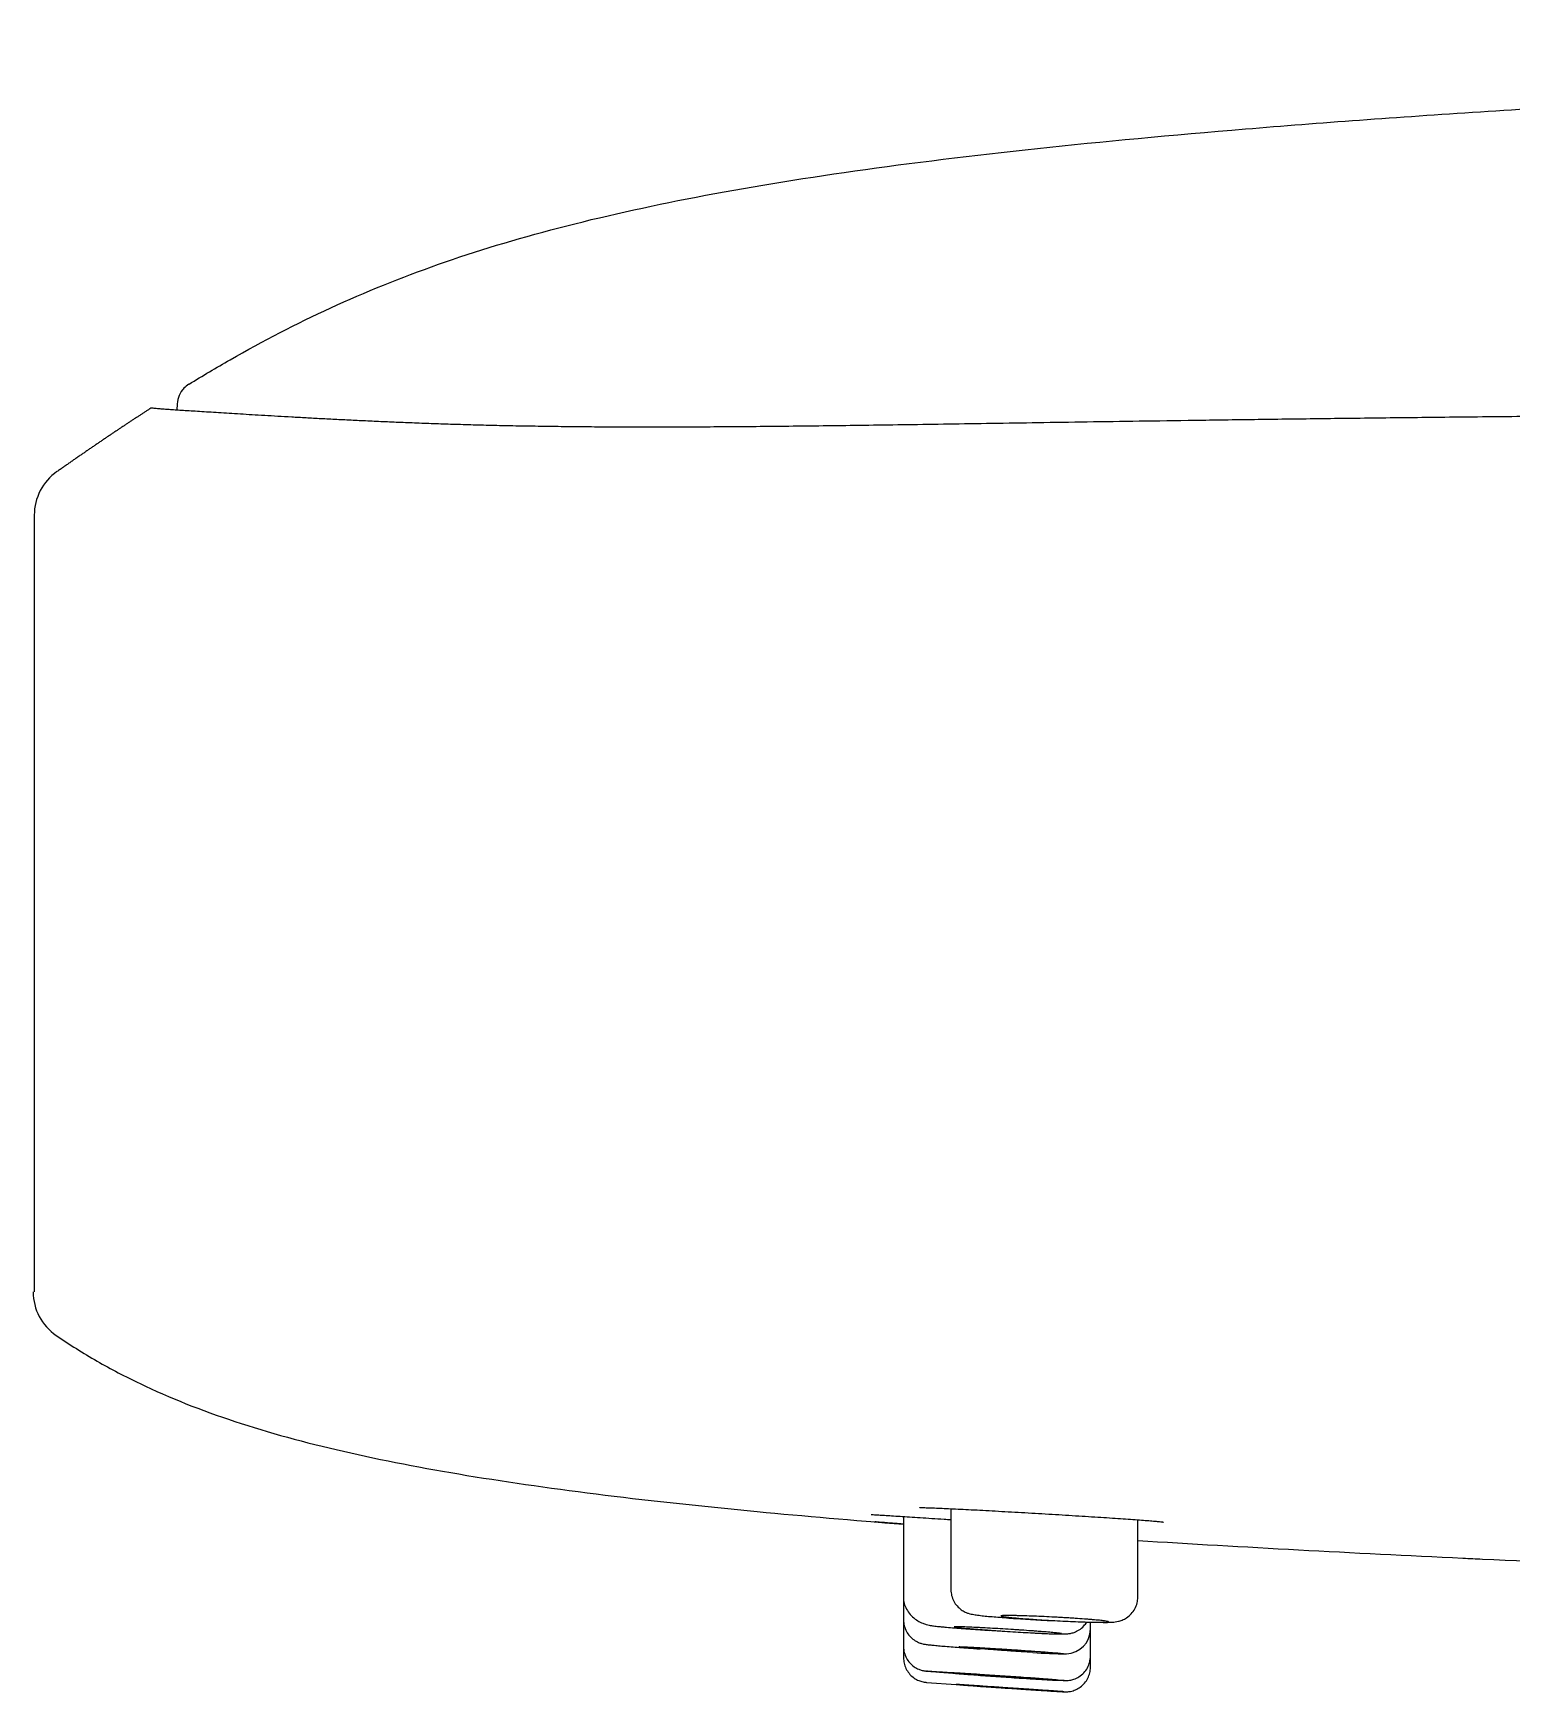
# Model space of a CAD drawing. Header units: millimetres. Extents: x 863 to 5283, y 810 to 2397.
# Drawn here: x 1746.658 to 1749.662, y 1464.826 to 1468.196 of the extents above; entities that cross this region are included whole.
import ezdxf

# ---------------------------------------------------------------- set-up
doc = ezdxf.new("R2010")
doc.units = ezdxf.units.MM
doc.layers.add('Wbudowane', color=175, linetype='Continuous')

# ---------------------------------------------------------------- blocks, each defined once
blk = doc.blocks.new('Z$W@#14502')
for p, q in [((28.3405, 163.364), (28.3398, 163.3514)), ((28.05, 163.1379), (28.05, 162.7538)), ((28.05, 163.1379), (28.05, 163.1379)), ((28.0499, 162.7538), (28.0499, 161.5597)), ((29.9127, 161.1192), (29.9127, 160.9547)), ((29.8164, 161.1032), (29.8164, 160.9329)), ((30.2924, 160.9394), (30.2924, 161.0966)), ((29.8164, 160.9329), (29.8164, 160.8934)), ((29.8164, 160.8934), (29.8164, 160.839)), ((30.1961, 160.8744), (30.1961, 160.8885)), ((30.1961, 160.8198), (30.1961, 160.8744)), ((29.8164, 160.839), (29.8164, 160.8161)), ((30.1961, 160.797), (30.1961, 160.8198)), ((29.8629, 160.7662), (29.9231, 160.7619))]:
    blk.add_line(p, q)
for centre, radius, start, end in [((28.3905, 163.3616), 0.05, 121.5005, 136.8087), ((28.3906, 163.3614), 0.0502, 136.1477, 176.9743), ((28.3906, 163.3614), 0.0502, 136.6693, 142.5036), ((28.29, 163.3457), 0.01, 67.5192, 122.9033), ((28.1584, 163.1378), 0.1085, 125.0307, 179.9368), ((28.1551, 161.5598), 0.1074, 180.0648, 235.5874), ((38.6013, 353.9571), 193.0904, 267.741706, 267.961647), ((30.146, 160.8744), 0.0501, 271.6674, 359.9791), ((30.1461, 161.6176), 0.7933, 265.1561, 270.103)]:
    blk.add_arc(centre, radius, start, end)
for points, knots in [([(28.4481, 163.4538), (28.5153, 163.4923), (28.6501, 163.5623), (28.8669, 163.6501), (29.1097, 163.7238), (29.388, 163.7859), (29.7094, 163.8388), (30.0797, 163.8842), (30.5025, 163.9237), (30.8205, 163.9469), (31.1566, 163.9687), (31.3337, 163.979), (31.7051, 163.9983), (32.0939, 164.0164), (32.7266, 164.0404), (33.4058, 164.0613), (34.128, 164.0795), (34.8896, 164.0949), (35.6861, 164.1077), (36.2373, 164.1145), (36.5172, 164.1175)], [0, 0, 0, 0, 0.0625, 0.125, 0.1875, 0.25, 0.3125, 0.375, 0.4375, 0.5, 0.5, 0.5625, 0.5625, 0.625, 0.6875, 0.75, 0.8125, 0.875, 0.9375, 1, 1, 1, 1]), ([(40.55, 163.3557), (39.7034, 163.3557), (38.6342, 163.3554), (37.0544, 163.355), (36.1022, 163.3545), (35.3325, 163.3539), (34.7273, 163.3532), (34.2064, 163.3525), (33.7605, 163.3517), (33.3639, 163.3508), (33.0114, 163.3498), (32.693, 163.3487), (32.4051, 163.3476), (32.1434, 163.3463), (31.9048, 163.3449), (31.6862, 163.3435), (31.4848, 163.342), (31.2989, 163.3405), (31.1265, 163.3389), (30.9662, 163.3373), (30.817, 163.3356), (30.6776, 163.334), (30.5472, 163.3323), (30.4252, 163.3306), (30.3109, 163.329), (30.2037, 163.3274), (30.1031, 163.3258), (30.0085, 163.3244), (29.9194, 163.323), (29.8353, 163.3217), (29.7559, 163.3206), (29.6807, 163.3196), (29.6094, 163.3187), (29.5415, 163.318), (29.477, 163.3175), (29.4154, 163.3171), (29.3565, 163.3168), (29.3001, 163.3168), (29.2461, 163.3168), (29.1942, 163.3171), (29.1443, 163.3175), (29.0964, 163.3181), (29.0501, 163.3188), (29.0054, 163.3196), (28.9622, 163.3206), (28.9205, 163.3218), (28.8801, 163.323), (28.841, 163.3244), (28.8032, 163.3259), (28.7666, 163.3274), (28.7311, 163.329), (28.6968, 163.3306), (28.6638, 163.3323), (28.6319, 163.3339), (28.6013, 163.3356), (28.5719, 163.3372), (28.5439, 163.3388), (28.5172, 163.3404), (28.4917, 163.3419), (28.4676, 163.3434), (28.4449, 163.3448), (28.4235, 163.3461), (28.4035, 163.3474), (28.3849, 163.3486), (28.3677, 163.3496), (28.3522, 163.3506), (28.3383, 163.3515), (28.3261, 163.3523), (28.3156, 163.353), (28.3068, 163.3537), (28.2998, 163.3543), (28.2948, 163.3548), (28.2929, 163.355), (28.2926, 163.3551), (28.2926, 163.3551)], [0, 0, 0, 0, 0.113949, 0.17732, 0.22324, 0.259479, 0.288937, 0.314088, 0.335962, 0.355319, 0.372656, 0.388298, 0.402484, 0.415393, 0.427139, 0.43796, 0.447933, 0.457168, 0.465753, 0.473765, 0.481258, 0.488284, 0.494903, 0.501132, 0.507022, 0.512579, 0.517862, 0.522887, 0.527687, 0.532287, 0.536712, 0.54099, 0.545144, 0.549196, 0.553167, 0.557079, 0.560953, 0.564805, 0.56866, 0.57253, 0.576434, 0.5804, 0.584444, 0.588589, 0.592859, 0.597274, 0.601855, 0.60663, 0.611631, 0.616871, 0.622404, 0.628238, 0.63443, 0.64098, 0.647944, 0.655357, 0.663268, 0.671757, 0.680838, 0.690664, 0.701283, 0.712825, 0.725427, 0.739297, 0.754495, 0.77128, 0.789931, 0.810881, 0.834627, 0.862383, 0.895865, 0.936149, 0.983234, 1, 1, 1, 1]), ([(28.0945, 161.4712), (28.1216, 161.4527), (28.1491, 161.4354), (28.2058, 161.4029), (28.2349, 161.3876), (28.3251, 161.3444), (28.389, 161.3191), (28.5264, 161.2738), (28.5998, 161.2538), (28.7569, 161.2177), (28.8405, 161.2016), (29.0179, 161.1722), (29.1116, 161.159), (29.3085, 161.1347), (29.4117, 161.1237), (29.615, 161.1042), (29.7143, 161.0957), (29.8164, 161.0876)], [0, 0, 0, 0, 0.072502, 0.072502, 0.145014, 0.145014, 0.290039, 0.290039, 0.435064, 0.435064, 0.580089, 0.580089, 0.725114, 0.725114, 0.870139, 0.870139, 1, 1, 1, 1]), ([(29.8487, 161.1212), (29.8487, 161.1212), (29.849, 161.1212), (29.8513, 161.1213), (29.8574, 161.1213), (29.8668, 161.1211), (29.8792, 161.1206), (29.8943, 161.12), (29.912, 161.1192), (29.9319, 161.1182), (29.9538, 161.1171), (29.9775, 161.1159), (30.0027, 161.1145), (30.029, 161.113), (30.0561, 161.1115), (30.0837, 161.1099), (30.1114, 161.1082), (30.139, 161.1066), (30.1661, 161.1049), (30.1923, 161.1033), (30.2174, 161.1017), (30.241, 161.1002), (30.2628, 161.0987), (30.2827, 161.0973), (30.3002, 161.096), (30.3152, 161.0948), (30.3274, 161.0938), (30.3366, 161.0929), (30.3404, 161.0924), (30.3421, 161.0922)], [0, 0, 0, 0, 0.0068272, 0.036763, 0.0726291, 0.1104007, 0.1488475, 0.1875633, 0.2263275, 0.2652941, 0.3042665, 0.3432597, 0.382332, 0.4213993, 0.4604968, 0.4995481, 0.5386839, 0.5777616, 0.6168759, 0.6559731, 0.6949983, 0.7340716, 0.7731027, 0.8120644, 0.8509078, 0.8897535, 0.9282055, 0.9661472, 1, 1, 1, 1]), ([(29.7503, 161.1072), (29.7503, 161.1072), (29.7504, 161.1072), (29.7519, 161.1071), (29.7571, 161.1069), (29.7657, 161.1064), (29.7774, 161.1057), (29.7918, 161.1048), (29.8089, 161.1037), (29.8283, 161.1024), (29.85, 161.101), (29.8734, 161.0995), (29.8946, 161.0981), (29.908, 161.0972), (29.9127, 161.0969)], [0, 0, 0, 0, 0.00179, 0.074477, 0.166589, 0.262576, 0.359779, 0.457438, 0.555033, 0.653019, 0.751057, 0.849114, 0.947163, 1, 1, 1, 1]), ([(29.757, 161.0926), (29.7576, 161.0925), (29.7582, 161.0925), (29.7612, 161.0922), (29.7667, 161.0918), (29.7738, 161.0912), (29.7797, 161.0908), (29.7817, 161.0906), (29.786, 161.0903), (29.7882, 161.0901), (29.7983, 161.0893), (29.8069, 161.0886), (29.8164, 161.0879)], [0, 0, 0, 0, 0.0499572, 0.0499572, 0.2530474, 0.4561375, 0.4561375, 0.5576825, 0.5576825, 0.6592276, 0.6592276, 1, 1, 1, 1]), ([(29.8164, 161.0877), (29.8126, 161.088), (29.8089, 161.0883), (29.8027, 161.0888), (29.8001, 161.089), (29.7952, 161.0894), (29.7928, 161.0896), (29.7813, 161.0905), (29.7735, 161.0912), (29.7656, 161.0918), (29.7641, 161.0919), (29.7613, 161.0922), (29.7601, 161.0923), (29.7589, 161.0924)], [0, 0, 0, 0, 0.145076, 0.145076, 0.25274, 0.25274, 0.360403, 0.360403, 0.791057, 0.791057, 0.898721, 0.898721, 1, 1, 1, 1]), ([(30.3421, 161.0922), (30.3421, 161.0922), (30.3423, 161.0922), (30.3426, 161.0921), (30.3429, 161.0921), (30.3432, 161.092), (30.3434, 161.092), (30.3437, 161.092), (30.3439, 161.0919), (30.3441, 161.0919), (30.3443, 161.0919), (30.3444, 161.0919), (30.3445, 161.0918), (30.3446, 161.0918), (30.3447, 161.0918), (30.3448, 161.0918), (30.3448, 161.0918), (30.3448, 161.0918), (30.3448, 161.0918), (30.3448, 161.0918)], [0, 0, 0, 0, 0.0426974, 0.114228, 0.1849173, 0.2545867, 0.3231542, 0.390533, 0.4566314, 0.5213545, 0.584605, 0.6462858, 0.7063021, 0.7645643, 0.8209903, 0.8755086, 0.9280611, 0.9786049, 1, 1, 1, 1]), ([(30.2924, 161.0545), (30.507, 161.0412), (30.7289, 161.0294), (30.9663, 161.018), (30.9795, 161.0174), (30.9927, 161.0167)], [0, 0, 0, 0, 0.9445588, 0.9445588, 1, 1, 1, 1]), ([(29.9127, 160.9547), (29.9127, 160.9502), (29.9137, 160.9428), (29.918, 160.9309), (29.9249, 160.9213), (29.9331, 160.9138), (29.9414, 160.909), (29.9489, 160.9062), (29.9563, 160.9044), (29.9637, 160.9032), (29.9751, 160.9018), (29.9886, 160.9004), (30.0038, 160.8991), (30.0207, 160.8977), (30.0393, 160.8963), (30.0591, 160.895), (30.0797, 160.8937), (30.0988, 160.8926), (30.1108, 160.892), (30.1158, 160.8917)], [0, 0, 0, 0, 0.0416, 0.083571, 0.124928, 0.164295, 0.198541, 0.228641, 0.266089, 0.35301, 0.438153, 0.514008, 0.587501, 0.660342, 0.732595, 0.804679, 0.876656, 0.948588, 1, 1, 1, 1]), ([(29.8164, 160.9329), (29.8171, 160.9285), (29.8193, 160.921), (29.8255, 160.909), (29.8343, 160.899), (29.8446, 160.8912), (29.8546, 160.8863), (29.8633, 160.8835), (29.8709, 160.8819), (29.8773, 160.881), (29.8855, 160.88), (29.8915, 160.8794), (29.8928, 160.8792)], [0, 0, 0, 0, 0.092787, 0.189185, 0.284279, 0.375944, 0.455593, 0.517907, 0.585538, 0.747202, 0.944539, 1, 1, 1, 1]), ([(30.2188, 160.8882), (30.2209, 160.8881), (30.2274, 160.8881), (30.2368, 160.8883), (30.2441, 160.8887), (30.2523, 160.89), (30.2609, 160.8925), (30.2704, 160.8973), (30.2796, 160.9052), (30.287, 160.9154), (30.2914, 160.9275), (30.2924, 160.9351), (30.2924, 160.9394)], [0, 0, 0, 0, 0.07564, 0.251425, 0.422935, 0.500296, 0.568286, 0.646437, 0.735625, 0.825817, 0.91516, 1, 1, 1, 1]), ([(29.8164, 160.8934), (29.8164, 160.8889), (29.8174, 160.8814), (29.8218, 160.8695), (29.8287, 160.8599), (29.8373, 160.8522), (29.8458, 160.8475), (29.8533, 160.8449), (29.8589, 160.8438), (29.8634, 160.8431), (29.8703, 160.8423), (29.8812, 160.8413), (29.8938, 160.8401), (29.9085, 160.8389), (29.9252, 160.8376), (29.9436, 160.8362), (29.9596, 160.835), (29.9693, 160.8343), (29.9723, 160.8341)], [0, 0, 0, 0, 0.049035, 0.097613, 0.145559, 0.192243, 0.233608, 0.263551, 0.291903, 0.348295, 0.456701, 0.544225, 0.628844, 0.71275, 0.796334, 0.879647, 0.963036, 1, 1, 1, 1]), ([(29.8928, 160.8792), (29.8952, 160.879), (29.9023, 160.8784), (29.9156, 160.8772), (29.9333, 160.8758), (29.9525, 160.8744), (29.9717, 160.873), (29.9845, 160.8722), (29.9904, 160.8718)], [0, 0, 0, 0, 0.096514, 0.284216, 0.470969, 0.657354, 0.84366, 1, 1, 1, 1]), ([(30.0184, 160.8747), (30.0256, 160.8743), (30.0327, 160.8738), (30.0434, 160.8732), (30.0469, 160.8729), (30.0539, 160.8725), (30.0574, 160.8722), (30.0677, 160.8715), (30.0742, 160.871), (30.0836, 160.8704), (30.0867, 160.8701), (30.0927, 160.8697), (30.0955, 160.8694), (30.1038, 160.8688), (30.1088, 160.8684), (30.1156, 160.8678), (30.1177, 160.8676), (30.1216, 160.8672), (30.1253, 160.8669), (30.1283, 160.8665), (30.131, 160.8662), (30.1322, 160.8661), (30.1352, 160.8657), (30.1366, 160.8655), (30.1376, 160.8652), (30.1377, 160.8651), (30.1377, 160.8649), (30.1375, 160.8649), (30.1364, 160.8647), (30.1349, 160.8647), (30.1318, 160.8647), (30.1305, 160.8647), (30.1277, 160.8647), (30.1262, 160.8647), (30.1211, 160.8649), (30.1171, 160.865), (30.1078, 160.8653), (30.1027, 160.8656), (30.0944, 160.8659), (30.0915, 160.8661), (30.0855, 160.8664), (30.0824, 160.8665), (30.0729, 160.867), (30.0663, 160.8674), (30.0526, 160.8682), (30.0455, 160.8686), (30.0313, 160.8695), (30.0241, 160.87), (30.0134, 160.8707), (30.0099, 160.8709), (30.0028, 160.8714), (29.9959, 160.8719), (29.9893, 160.8724), (29.9827, 160.8729), (29.9794, 160.8731), (29.9699, 160.8738), (29.964, 160.8743), (29.9558, 160.875), (29.9532, 160.8752), (29.9481, 160.8756), (29.9457, 160.8758), (29.939, 160.8764), (29.935, 160.8768), (29.93, 160.8773), (29.9285, 160.8775), (29.9258, 160.8778), (29.9246, 160.8779), (29.9215, 160.8783), (29.9202, 160.8786), (29.9192, 160.8788), (29.919, 160.8789), (29.9191, 160.879), (29.9194, 160.8792), (29.9205, 160.8792), (29.922, 160.8793), (29.9229, 160.8793), (29.9261, 160.8793), (29.9288, 160.8792), (29.9356, 160.879), (29.9397, 160.8789), (29.9489, 160.8785), (29.9539, 160.8783), (29.9623, 160.8779), (29.9652, 160.8777), (29.9712, 160.8774), (29.9743, 160.8773), (29.9837, 160.8768), (29.9904, 160.8764), (30.0042, 160.8756), (30.0112, 160.8752), (30.0184, 160.8747)], [0, 0, 0, 0, 0.03125, 0.03125, 0.046875, 0.046875, 0.0625, 0.0625, 0.09375, 0.09375, 0.109375, 0.109375, 0.125, 0.125, 0.15625, 0.15625, 0.171875, 0.171875, 0.1875, 0.203125, 0.203125, 0.21875, 0.21875, 0.25, 0.25, 0.265625, 0.265625, 0.28125, 0.28125, 0.3125, 0.3125, 0.328125, 0.328125, 0.34375, 0.34375, 0.375, 0.375, 0.40625, 0.40625, 0.421875, 0.421875, 0.4375, 0.4375, 0.46875, 0.46875, 0.5, 0.5, 0.53125, 0.53125, 0.546875, 0.546875, 0.5625, 0.578125, 0.578125, 0.59375, 0.59375, 0.625, 0.625, 0.640625, 0.640625, 0.65625, 0.65625, 0.6875, 0.6875, 0.703125, 0.703125, 0.71875, 0.71875, 0.75, 0.75, 0.765625, 0.765625, 0.78125, 0.796875, 0.796875, 0.8125, 0.8125, 0.84375, 0.84375, 0.875, 0.875, 0.90625, 0.90625, 0.921875, 0.921875, 0.9375, 0.9375, 0.96875, 0.96875, 1, 1, 1, 1]), ([(30.1455, 160.8905), (30.1384, 160.8909), (30.1313, 160.8912), (30.1206, 160.8918), (30.117, 160.892), (30.1099, 160.8924), (30.1063, 160.8926), (30.0958, 160.8933), (30.0889, 160.8937), (30.079, 160.8944), (30.0758, 160.8946), (30.0694, 160.8951), (30.0663, 160.8953), (30.0574, 160.896), (30.0519, 160.8965), (30.0442, 160.8971), (30.0418, 160.8973), (30.0372, 160.8978), (30.033, 160.8982), (30.0293, 160.8986), (30.0259, 160.899), (30.0243, 160.8992), (30.0201, 160.8997), (30.018, 160.9), (30.0159, 160.9005), (30.0153, 160.9006), (30.0146, 160.9009), (30.0144, 160.901), (30.0144, 160.9013), (30.015, 160.9015), (30.0171, 160.9017), (30.0179, 160.9018), (30.02, 160.9019), (30.0212, 160.9019), (30.0252, 160.902), (30.0285, 160.902), (30.0365, 160.902), (30.041, 160.9019), (30.0486, 160.9017), (30.0512, 160.9017), (30.0567, 160.9015), (30.0596, 160.9014), (30.0686, 160.9011), (30.0748, 160.9009), (30.088, 160.9004), (30.095, 160.9001), (30.109, 160.8994), (30.116, 160.8991), (30.1268, 160.8985), (30.1304, 160.8983), (30.1376, 160.8979), (30.1446, 160.8975), (30.1515, 160.8971), (30.1584, 160.8966), (30.1618, 160.8964), (30.1718, 160.8957), (30.1781, 160.8953), (30.187, 160.8946), (30.1899, 160.8944), (30.1954, 160.894), (30.1981, 160.8937), (30.2057, 160.8931), (30.2103, 160.8927), (30.2163, 160.8921), (30.2182, 160.8919), (30.2216, 160.8915), (30.2231, 160.8913), (30.2273, 160.8907), (30.2294, 160.8904), (30.2316, 160.8899), (30.2321, 160.8898), (30.2329, 160.8895), (30.2332, 160.8892), (30.2329, 160.889), (30.2323, 160.8888), (30.2318, 160.8887), (30.2297, 160.8885), (30.2277, 160.8884), (30.2223, 160.8882), (30.2189, 160.8882), (30.211, 160.8883), (30.2065, 160.8883), (30.1989, 160.8885), (30.1963, 160.8885), (30.1907, 160.8887), (30.1879, 160.8888), (30.179, 160.8891), (30.1727, 160.8893), (30.1594, 160.8899), (30.1525, 160.8902), (30.1455, 160.8905)], [0, 0, 0, 0, 0.03125, 0.03125, 0.046875, 0.046875, 0.0625, 0.0625, 0.09375, 0.09375, 0.109375, 0.109375, 0.125, 0.125, 0.15625, 0.15625, 0.171875, 0.171875, 0.1875, 0.203125, 0.203125, 0.21875, 0.21875, 0.25, 0.25, 0.265625, 0.265625, 0.28125, 0.28125, 0.3125, 0.3125, 0.328125, 0.328125, 0.34375, 0.34375, 0.375, 0.375, 0.40625, 0.40625, 0.421875, 0.421875, 0.4375, 0.4375, 0.46875, 0.46875, 0.5, 0.5, 0.53125, 0.53125, 0.546875, 0.546875, 0.5625, 0.578125, 0.578125, 0.59375, 0.59375, 0.625, 0.625, 0.640625, 0.640625, 0.65625, 0.65625, 0.6875, 0.6875, 0.703125, 0.703125, 0.71875, 0.71875, 0.75, 0.75, 0.765625, 0.765625, 0.78125, 0.796875, 0.796875, 0.8125, 0.8125, 0.84375, 0.84375, 0.875, 0.875, 0.90625, 0.90625, 0.921875, 0.921875, 0.9375, 0.9375, 0.96875, 0.96875, 1, 1, 1, 1]), ([(30.1371, 160.8645), (30.1392, 160.8645), (30.1433, 160.8646), (30.1479, 160.8647), (30.155, 160.8655), (30.1638, 160.8678), (30.1736, 160.8725), (30.1824, 160.88), (30.187, 160.8859), (30.1887, 160.8887)], [0, 0, 0, 0, 0.184124, 0.390771, 0.494544, 0.597512, 0.73452, 0.885272, 1, 1, 1, 1]), ([(29.8164, 160.839), (29.8164, 160.8345), (29.8174, 160.8271), (29.8218, 160.8153), (29.8286, 160.8056), (29.8374, 160.7977), (29.8461, 160.793), (29.8538, 160.7905), (29.8592, 160.7894), (29.8613, 160.7892), (29.863, 160.789), (29.8638, 160.7889)], [0, 0, 0, 0, 0.132664, 0.265209, 0.396095, 0.524246, 0.642226, 0.724627, 0.789316, 0.901398, 1, 1, 1, 1]), ([(30.0791, 160.8271), (30.0689, 160.8277), (30.0584, 160.8284), (30.0448, 160.8293), (30.0421, 160.8294), (30.0366, 160.8298), (30.0339, 160.83), (30.0258, 160.8306), (30.0205, 160.8309), (30.0099, 160.8317), (30.0046, 160.8321), (29.9944, 160.8328), (29.9895, 160.8332), (29.9825, 160.8337), (29.9802, 160.8339), (29.9756, 160.8342), (29.9734, 160.8344), (29.9669, 160.8349), (29.9589, 160.8356), (29.952, 160.8361), (29.9457, 160.8367), (29.9429, 160.8369), (29.938, 160.8374), (29.9359, 160.8376), (29.9334, 160.8379), (29.9326, 160.838), (29.9313, 160.8381), (29.9308, 160.8382), (29.9294, 160.8384), (29.9289, 160.8385), (29.9287, 160.8386), (29.929, 160.8387), (29.9304, 160.8387), (29.9316, 160.8387), (29.9338, 160.8387), (29.9346, 160.8386), (29.9365, 160.8386), (29.9376, 160.8385), (29.9433, 160.8383), (29.9492, 160.838), (29.9583, 160.8375), (29.9602, 160.8374), (29.9641, 160.8372), (29.9661, 160.8371), (29.9724, 160.8367), (29.9768, 160.8365), (29.986, 160.8359), (29.991, 160.8356), (30.001, 160.835), (30.0061, 160.8347), (30.014, 160.8342), (30.0166, 160.834), (30.022, 160.8336), (30.0247, 160.8335), (30.0328, 160.8329), (30.0382, 160.8326), (30.049, 160.8319), (30.0544, 160.8315), (30.0651, 160.8308), (30.0756, 160.83), (30.0854, 160.8293), (30.0926, 160.8288), (30.095, 160.8286), (30.0996, 160.8283), (30.1018, 160.8281), (30.1083, 160.8276), (30.1123, 160.8273), (30.1199, 160.8267), (30.1235, 160.8264), (30.1299, 160.8259), (30.1327, 160.8256), (30.1377, 160.8252), (30.1399, 160.825), (30.1416, 160.8248)], [0, 0, 0, 0, 0.0625, 0.0625, 0.078125, 0.078125, 0.09375, 0.09375, 0.125, 0.125, 0.15625, 0.15625, 0.1875, 0.1875, 0.203125, 0.203125, 0.21875, 0.21875, 0.25, 0.28125, 0.28125, 0.3125, 0.3125, 0.34375, 0.34375, 0.359375, 0.359375, 0.375, 0.375, 0.40625, 0.40625, 0.4375, 0.4375, 0.46875, 0.46875, 0.484375, 0.484375, 0.5, 0.5, 0.5625, 0.5625, 0.578125, 0.578125, 0.59375, 0.59375, 0.625, 0.625, 0.65625, 0.65625, 0.6875, 0.6875, 0.703125, 0.703125, 0.71875, 0.71875, 0.75, 0.75, 0.78125, 0.78125, 0.8125, 0.84375, 0.84375, 0.859375, 0.859375, 0.875, 0.875, 0.90625, 0.90625, 0.9375, 0.9375, 0.96875, 0.96875, 1, 1, 1, 1]), ([(29.8164, 160.8161), (29.8164, 160.8122), (29.8172, 160.8052), (29.8209, 160.7941), (29.8272, 160.7845), (29.8353, 160.7764), (29.8445, 160.7709), (29.8523, 160.7679), (29.8588, 160.7667), (29.8614, 160.7664), (29.8624, 160.7663), (29.8629, 160.7662)], [0, 0, 0, 0, 0.127868, 0.264887, 0.400357, 0.533717, 0.66322, 0.774093, 0.834495, 0.890243, 1, 1, 1, 1]), ([(30.1413, 160.7698), (30.1426, 160.7697), (30.1446, 160.7697), (30.1479, 160.7697), (30.1546, 160.7703), (30.1635, 160.7725), (30.1736, 160.7773), (30.1831, 160.7854), (30.1906, 160.7956), (30.1951, 160.8077), (30.1961, 160.8153), (30.1961, 160.8198)], [0, 0, 0, 0, 0.146443, 0.227334, 0.291703, 0.385302, 0.498632, 0.626915, 0.753308, 0.878162, 1, 1, 1, 1]), ([(30.0181, 160.7792), (30.009, 160.7799), (29.9905, 160.7811), (29.9634, 160.783), (29.9378, 160.7847), (29.9147, 160.7862), (29.8949, 160.7874), (29.8793, 160.7884), (29.8683, 160.789), (29.8627, 160.7892), (29.8623, 160.789), (29.8675, 160.7884), (29.8778, 160.7875), (29.893, 160.7863), (29.9123, 160.7847), (29.9352, 160.783), (29.9605, 160.7811), (29.9876, 160.7792), (30.0152, 160.7773), (30.0422, 160.7755), (30.0679, 160.7738), (30.091, 160.7724), (30.1108, 160.7712), (30.1263, 160.7704), (30.1373, 160.7699), (30.1429, 160.7697), (30.1433, 160.7699), (30.1382, 160.7705), (30.1279, 160.7713), (30.1128, 160.7725), (30.0935, 160.774), (30.0706, 160.7756), (30.0453, 160.7774), (30.0272, 160.7786), (30.0181, 160.7792)], [0, 0, 0, 0, 0.031316, 0.06264, 0.093854, 0.125075, 0.156307, 0.187547, 0.218794, 0.250075, 0.281285, 0.312559, 0.343744, 0.375001, 0.406279, 0.437616, 0.46886, 0.500142, 0.53137, 0.562614, 0.593828, 0.625049, 0.656253, 0.687471, 0.718671, 0.749909, 0.781119, 0.812392, 0.843625, 0.874925, 0.906136, 0.937405, 0.968688, 1, 1, 1, 1]), ([(30.0124, 160.7794), (30.0196, 160.7789), (30.0268, 160.7784), (30.0374, 160.7777), (30.0409, 160.7774), (30.0479, 160.777), (30.0514, 160.7767), (30.0616, 160.776), (30.0681, 160.7755), (30.0775, 160.7749), (30.0806, 160.7747), (30.0865, 160.7742), (30.0893, 160.774), (30.0975, 160.7734), (30.1025, 160.7731), (30.1092, 160.7726), (30.1113, 160.7724), (30.1152, 160.7721), (30.1187, 160.7718), (30.1217, 160.7716), (30.1243, 160.7713), (30.1255, 160.7712), (30.1285, 160.7709), (30.1297, 160.7708), (30.1306, 160.7707), (30.1307, 160.7706), (30.1306, 160.7706), (30.1304, 160.7706), (30.1292, 160.7705), (30.1277, 160.7706), (30.1244, 160.7707), (30.1231, 160.7708), (30.1202, 160.7709), (30.1186, 160.771), (30.1134, 160.7713), (30.1094, 160.7715), (30.1, 160.772), (30.0949, 160.7723), (30.0865, 160.7728), (30.0836, 160.773), (30.0776, 160.7734), (30.0745, 160.7736), (30.0649, 160.7742), (30.0583, 160.7746), (30.0445, 160.7755), (30.0374, 160.776), (30.0232, 160.7769), (30.0161, 160.7774), (30.0054, 160.7782), (30.0018, 160.7784), (29.9948, 160.7789), (29.9879, 160.7794), (29.9813, 160.7799), (29.9747, 160.7804), (29.9715, 160.7806), (29.962, 160.7813), (29.9562, 160.7818), (29.948, 160.7824), (29.9454, 160.7826), (29.9404, 160.783), (29.938, 160.7832), (29.9313, 160.7837), (29.9275, 160.784), (29.9225, 160.7844), (29.921, 160.7846), (29.9184, 160.7848), (29.9172, 160.7849), (29.9143, 160.7852), (29.913, 160.7853), (29.9121, 160.7855), (29.912, 160.7855), (29.9121, 160.7856), (29.9125, 160.7856), (29.9137, 160.7855), (29.9152, 160.7855), (29.9161, 160.7855), (29.9194, 160.7853), (29.9223, 160.7851), (29.9292, 160.7847), (29.9333, 160.7845), (29.9426, 160.7839), (29.9477, 160.7836), (29.9561, 160.7831), (29.9591, 160.7829), (29.9651, 160.7825), (29.9682, 160.7823), (29.9777, 160.7817), (29.9843, 160.7812), (29.9982, 160.7803), (30.0053, 160.7799), (30.0124, 160.7794)], [0, 0, 0, 0, 0.03125, 0.03125, 0.046875, 0.046875, 0.0625, 0.0625, 0.09375, 0.09375, 0.109375, 0.109375, 0.125, 0.125, 0.15625, 0.15625, 0.171875, 0.171875, 0.1875, 0.203125, 0.203125, 0.21875, 0.21875, 0.25, 0.25, 0.265625, 0.265625, 0.28125, 0.28125, 0.3125, 0.3125, 0.328125, 0.328125, 0.34375, 0.34375, 0.375, 0.375, 0.40625, 0.40625, 0.421875, 0.421875, 0.4375, 0.4375, 0.46875, 0.46875, 0.5, 0.5, 0.53125, 0.53125, 0.546875, 0.546875, 0.5625, 0.578125, 0.578125, 0.59375, 0.59375, 0.625, 0.625, 0.640625, 0.640625, 0.65625, 0.65625, 0.6875, 0.6875, 0.703125, 0.703125, 0.71875, 0.71875, 0.75, 0.75, 0.765625, 0.765625, 0.78125, 0.796875, 0.796875, 0.8125, 0.8125, 0.84375, 0.84375, 0.875, 0.875, 0.90625, 0.90625, 0.921875, 0.921875, 0.9375, 0.9375, 0.96875, 0.96875, 1, 1, 1, 1]), ([(30.1427, 160.7471), (30.143, 160.7471), (30.1437, 160.7471), (30.1446, 160.747), (30.1493, 160.747), (30.1569, 160.7479), (30.166, 160.7508), (30.176, 160.7563), (30.1846, 160.7644), (30.1913, 160.7743), (30.1953, 160.7858), (30.1961, 160.7929), (30.1961, 160.797)], [0, 0, 0, 0, 0.046544, 0.13812, 0.183791, 0.260291, 0.3736, 0.49345, 0.623413, 0.751287, 0.877728, 1, 1, 1, 1]), ([(30.1418, 160.7472), (30.1417, 160.7472), (30.1409, 160.7472), (30.1386, 160.7473), (30.1377, 160.7474), (30.1355, 160.7475), (30.1342, 160.7476), (30.13, 160.7478), (30.1265, 160.748), (30.1204, 160.7484), (30.1182, 160.7485), (30.1136, 160.7488), (30.1111, 160.749), (30.1034, 160.7494), (30.0979, 160.7498), (30.0888, 160.7504), (30.0857, 160.7506), (30.0793, 160.751), (30.0728, 160.7514), (30.0661, 160.7519), (30.0592, 160.7523), (30.0557, 160.7525), (30.0451, 160.7532), (30.038, 160.7537), (30.0273, 160.7544), (30.0238, 160.7547), (30.0166, 160.7552), (30.013, 160.7554), (30.0026, 160.7561), (29.9958, 160.7566), (29.9859, 160.7573), (29.9827, 160.7575), (29.9764, 160.758), (29.9734, 160.7582), (29.9646, 160.7588), (29.9591, 160.7592), (29.9491, 160.7599), (29.9446, 160.7603), (29.9388, 160.7607), (29.937, 160.7608), (29.9337, 160.7611), (29.9322, 160.7612), (29.9282, 160.7615), (29.9262, 160.7616), (29.9236, 160.7619), (29.923, 160.7619), (29.9232, 160.7619), (29.924, 160.7619), (29.9263, 160.7618), (29.9272, 160.7617), (29.9294, 160.7616), (29.9319, 160.7614), (29.935, 160.7612), (29.9385, 160.761), (29.9404, 160.7609), (29.9465, 160.7605), (29.9511, 160.7601), (29.9588, 160.7596), (29.9615, 160.7595), (29.9671, 160.7591), (29.9701, 160.7589), (29.9791, 160.7583), (29.9854, 160.7579), (29.9954, 160.7572), (29.9988, 160.757), (30.0057, 160.7565), (30.0092, 160.7563), (30.0197, 160.7555), (30.0268, 160.7551), (30.0412, 160.7541), (30.0483, 160.7536), (30.0587, 160.7529), (30.0622, 160.7527), (30.069, 160.7522), (30.0724, 160.752), (30.0823, 160.7513), (30.0885, 160.7509), (30.1003, 160.7501), (30.1058, 160.7498), (30.1158, 160.7491), (30.1202, 160.7488), (30.1261, 160.7484), (30.1279, 160.7482), (30.1312, 160.748), (30.1327, 160.7479), (30.1367, 160.7476), (30.1387, 160.7475), (30.1413, 160.7473), (30.1419, 160.7472), (30.1418, 160.7472)], [0, 0, 0, 0, 0.03125, 0.03125, 0.046875, 0.046875, 0.0625, 0.0625, 0.09375, 0.09375, 0.109375, 0.109375, 0.125, 0.125, 0.15625, 0.15625, 0.171875, 0.171875, 0.1875, 0.203125, 0.203125, 0.21875, 0.21875, 0.25, 0.25, 0.265625, 0.265625, 0.28125, 0.28125, 0.3125, 0.3125, 0.328125, 0.328125, 0.34375, 0.34375, 0.375, 0.375, 0.40625, 0.40625, 0.421875, 0.421875, 0.4375, 0.4375, 0.46875, 0.46875, 0.5, 0.5, 0.53125, 0.53125, 0.546875, 0.546875, 0.5625, 0.578125, 0.578125, 0.59375, 0.59375, 0.625, 0.625, 0.640625, 0.640625, 0.65625, 0.65625, 0.6875, 0.6875, 0.703125, 0.703125, 0.71875, 0.71875, 0.75, 0.75, 0.78125, 0.78125, 0.796875, 0.796875, 0.8125, 0.8125, 0.84375, 0.84375, 0.875, 0.875, 0.90625, 0.90625, 0.921875, 0.921875, 0.9375, 0.9375, 0.96875, 0.96875, 1, 1, 1, 1]), ([(29.9663, 160.7586), (29.9692, 160.7584), (29.9811, 160.7575), (29.9933, 160.7567), (30.0024, 160.7561)], [0, 0, 0, 0, 0.24845, 1, 1, 1, 1])]:
    blk.add_open_spline(points, degree=3, knots=knots)
for points, degree in [([(28.3644, 163.4042), (28.392, 163.4212), (28.4199, 163.4377), (28.4481, 163.4538)], 3), ([(28.2846, 163.3541), (28.2391, 163.3246), (28.1928, 163.2937), (28.1454, 163.261), (28.0962, 163.2266)], 4), ([(30.0008, 160.7569), (29.9995, 160.757), (29.9981, 160.7571), (29.9967, 160.7572)], 3), ([(30.0099, 160.7563), (30.0085, 160.7564), (30.007, 160.7565), (30.0056, 160.7566)], 3)]:
    blk.add_open_spline(points, degree=degree)

msp = doc.modelspace()

# ---------------------------------------------------------------- block references
at = {"layer": 'Wbudowane'}
msp.add_blockref('Z$W@#14502', (1718.6098, 1304.0786), dxfattribs=at)

doc.saveas('drawing.dxf')
